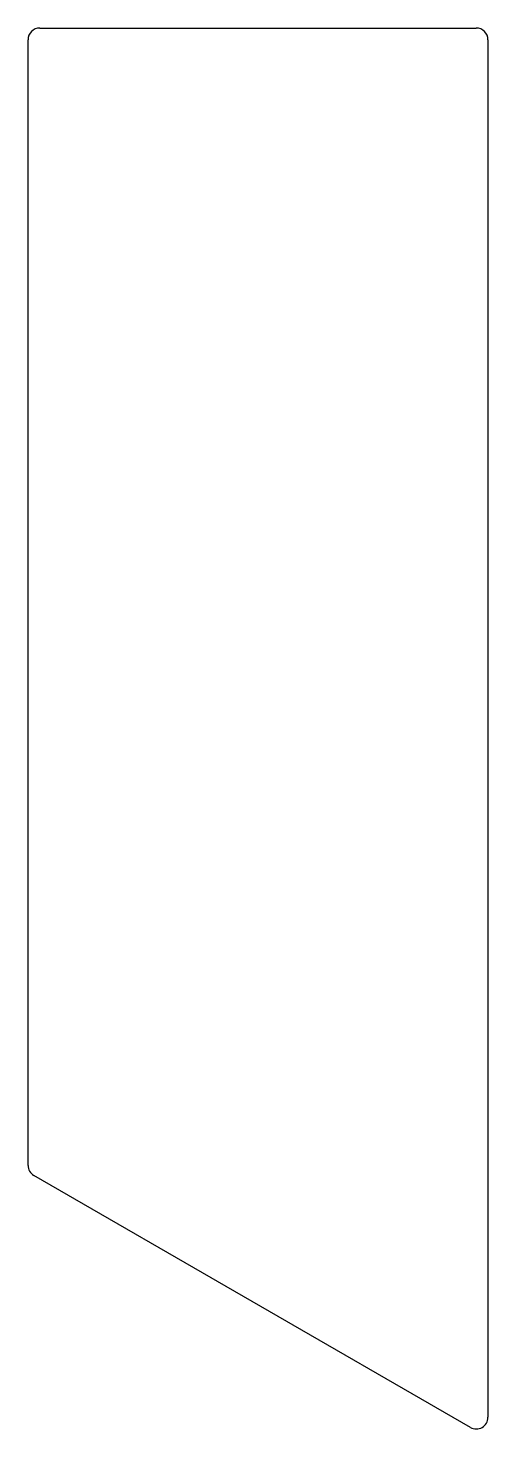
# Model space of a CAD drawing. Header units: millimetres. Extents: x 205.1 to 224.8, y -106.8 to -46.7.
import ezdxf

# ---------------------------------------------------------------- set-up
doc = ezdxf.new("R2010")
doc.units = ezdxf.units.MM

msp = doc.modelspace()

# ---------------------------------------------------------------- linework, layer by layer
at = {"linetype": 'CONTINUOUS'}
for p, q in [((205.613, -46.657), (224.333, -46.657)), ((205.113, -95.444), (205.113, -47.157)), ((224.833, -47.157), (224.833, -106.252)), ((224.083, -106.685), (205.363, -95.877))]:
    msp.add_line(p, q, dxfattribs=at)
for centre, start, end in [((205.613, -47.157), 90, 180), ((224.333, -47.157), 0, 90), ((205.613, -95.444), 180, 240), ((224.333, -106.252), 240, 0)]:
    msp.add_arc(centre, 0.5, start, end, dxfattribs=at)

doc.saveas('drawing.dxf')
